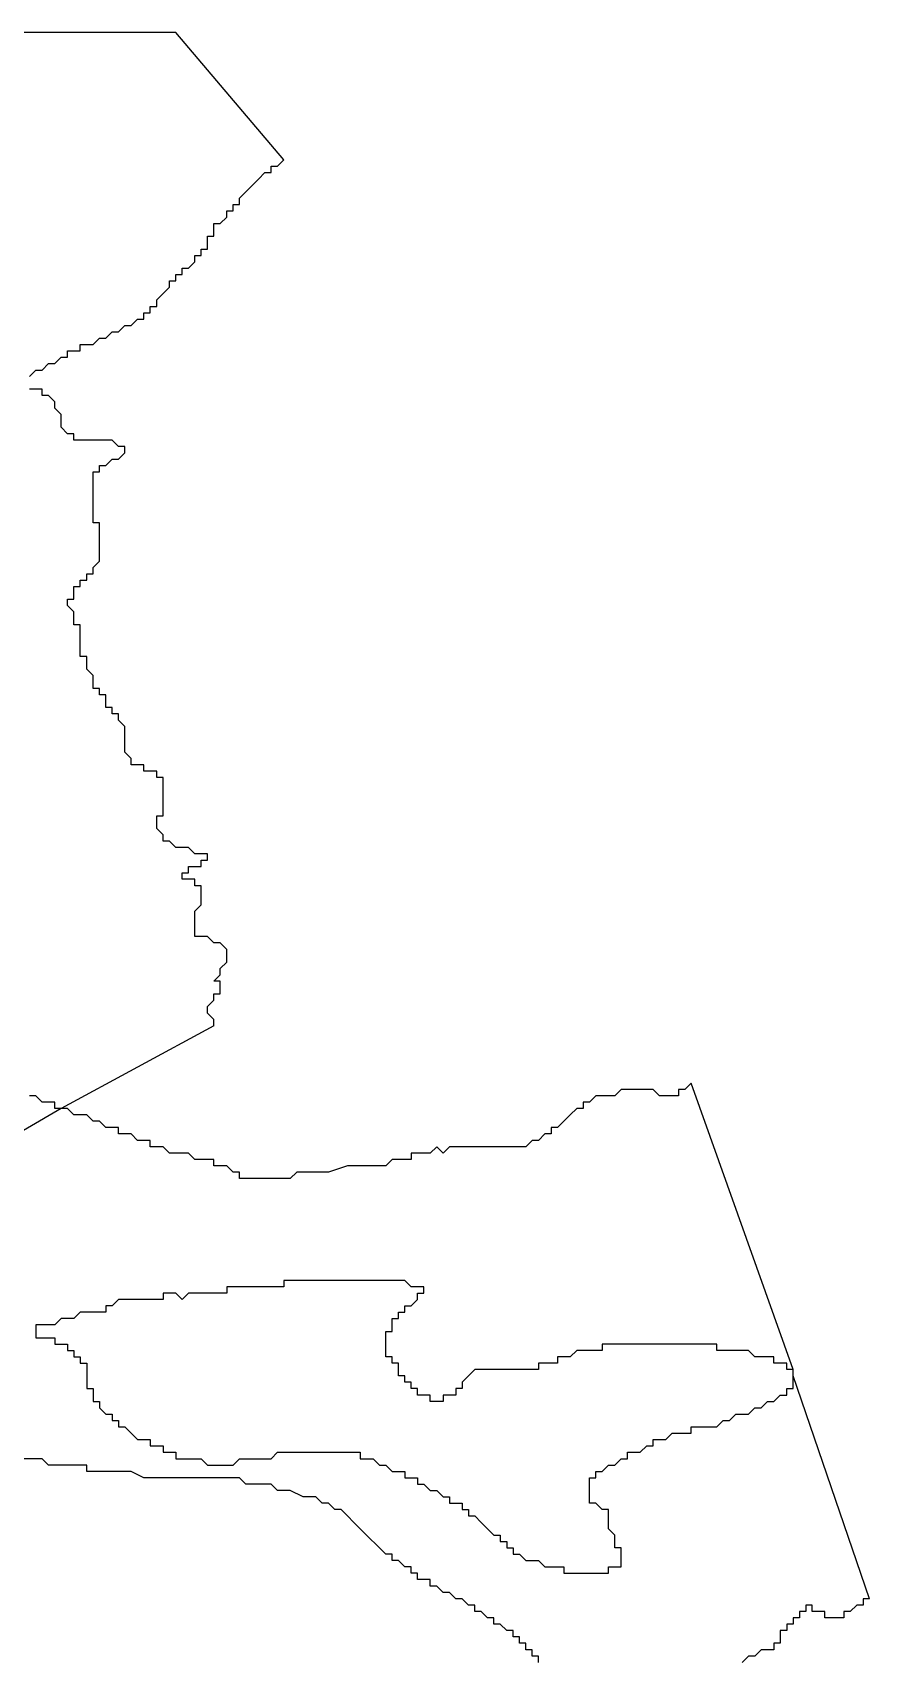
# Model space of a CAD drawing. Extents: x -79.2 to -65.2, y 32.5 to 44.8.
# Drawn here: x -66.485 to -65.17, y 42.26 to 44.82 of the extents above; entities that cross this region are included whole.
import ezdxf

# ---------------------------------------------------------------- set-up
doc = ezdxf.new("R2010")
doc.units = 0

msp = doc.modelspace()

# ---------------------------------------------------------------- linework, layer by layer
at = {"layer": '0FINSTR_G'}
for points in [[(-66.09, 44.62), (-66.26, 44.82), (-66.67, 44.82)], [(-66.17, 44.54), (-66.17, 44.55), (-66.16, 44.55), (-66.16, 44.55), (-66.16, 44.56), (-66.16, 44.56), (-66.16, 44.56), (-66.16, 44.56), (-66.15, 44.57), (-66.15, 44.57), (-66.15, 44.57), (-66.15, 44.57), (-66.14, 44.58), (-66.14, 44.58), (-66.14, 44.58), (-66.13, 44.59), (-66.13, 44.59), (-66.13, 44.59), (-66.12, 44.6), (-66.11, 44.6), (-66.11, 44.61), (-66.11, 44.61), (-66.1, 44.61), (-66.09, 44.62)], [(-66.49, 44.28), (-66.48, 44.29), (-66.48, 44.29), (-66.47, 44.29), (-66.47, 44.29), (-66.46, 44.3), (-66.45, 44.3), (-66.45, 44.3), (-66.44, 44.31), (-66.44, 44.31), (-66.43, 44.31), (-66.43, 44.32), (-66.42, 44.32), (-66.42, 44.32), (-66.41, 44.32), (-66.41, 44.32), (-66.41, 44.33), (-66.4, 44.33), (-66.4, 44.33), (-66.39, 44.33), (-66.39, 44.33), (-66.38, 44.34), (-66.37, 44.34), (-66.37, 44.34), (-66.37, 44.34), (-66.36, 44.35), (-66.36, 44.35), (-66.36, 44.35), (-66.35, 44.35), (-66.34, 44.36), (-66.33, 44.36), (-66.33, 44.36), (-66.32, 44.37), (-66.32, 44.37), (-66.31, 44.37), (-66.31, 44.37), (-66.31, 44.37), (-66.31, 44.38), (-66.3, 44.38), (-66.3, 44.38), (-66.3, 44.39), (-66.3, 44.39), (-66.29, 44.39), (-66.29, 44.4), (-66.29, 44.4), (-66.28, 44.41), (-66.28, 44.41), (-66.27, 44.42), (-66.27, 44.42), (-66.27, 44.43), (-66.26, 44.43), (-66.26, 44.43), (-66.26, 44.44), (-66.25, 44.44), (-66.25, 44.44), (-66.25, 44.45), (-66.24, 44.45), (-66.24, 44.45), (-66.23, 44.46), (-66.23, 44.46), (-66.23, 44.47), (-66.22, 44.47), (-66.22, 44.48), (-66.22, 44.48), (-66.21, 44.48), (-66.21, 44.49), (-66.21, 44.49), (-66.21, 44.5), (-66.2, 44.5), (-66.2, 44.51), (-66.2, 44.51), (-66.2, 44.51), (-66.2, 44.52), (-66.19, 44.52), (-66.19, 44.52), (-66.18, 44.53), (-66.18, 44.53), (-66.18, 44.54), (-66.17, 44.54), (-66.17, 44.54)], [(-66.2, 43.26), (-66.2, 43.27), (-66.21, 43.28), (-66.21, 43.28), (-66.21, 43.29), (-66.21, 43.29), (-66.21, 43.29), (-66.21, 43.29), (-66.2, 43.3), (-66.2, 43.3), (-66.2, 43.3), (-66.2, 43.31), (-66.2, 43.31), (-66.19, 43.31), (-66.19, 43.32), (-66.19, 43.32), (-66.19, 43.32), (-66.19, 43.33), (-66.2, 43.33), (-66.2, 43.33), (-66.19, 43.34), (-66.19, 43.34), (-66.19, 43.34), (-66.19, 43.35), (-66.19, 43.35), (-66.19, 43.35), (-66.18, 43.36), (-66.18, 43.36), (-66.18, 43.36), (-66.18, 43.37), (-66.18, 43.37), (-66.18, 43.37), (-66.18, 43.38), (-66.18, 43.38), (-66.18, 43.38), (-66.18, 43.38), (-66.18, 43.38), (-66.19, 43.39), (-66.19, 43.39), (-66.2, 43.39), (-66.2, 43.39), (-66.21, 43.4), (-66.21, 43.4), (-66.21, 43.4), (-66.22, 43.4), (-66.22, 43.4), (-66.22, 43.4), (-66.22, 43.4), (-66.23, 43.4), (-66.23, 43.41), (-66.23, 43.41), (-66.23, 43.41), (-66.23, 43.41), (-66.23, 43.41), (-66.23, 43.42), (-66.23, 43.42), (-66.23, 43.42), (-66.23, 43.42), (-66.23, 43.43), (-66.23, 43.43), (-66.23, 43.43), (-66.23, 43.44), (-66.23, 43.44), (-66.22, 43.45), (-66.22, 43.45), (-66.22, 43.45), (-66.22, 43.45), (-66.22, 43.46), (-66.22, 43.46), (-66.22, 43.46), (-66.22, 43.47), (-66.22, 43.47), (-66.22, 43.48), (-66.23, 43.48), (-66.23, 43.48), (-66.23, 43.48), (-66.23, 43.49), (-66.24, 43.49), (-66.24, 43.49), (-66.24, 43.49), (-66.25, 43.49), (-66.25, 43.5), (-66.25, 43.5), (-66.24, 43.5), (-66.24, 43.5), (-66.24, 43.5), (-66.24, 43.51), (-66.23, 43.51), (-66.23, 43.51), (-66.22, 43.51), (-66.22, 43.51), (-66.22, 43.52), (-66.22, 43.52), (-66.21, 43.52), (-66.21, 43.52), (-66.21, 43.52), (-66.21, 43.53), (-66.21, 43.53), (-66.22, 43.53), (-66.22, 43.53), (-66.23, 43.53), (-66.23, 43.53), (-66.24, 43.54), (-66.24, 43.54), (-66.24, 43.54), (-66.24, 43.54), (-66.25, 43.54), (-66.25, 43.54), (-66.25, 43.54), (-66.26, 43.54), (-66.27, 43.55), (-66.27, 43.55), (-66.27, 43.55), (-66.27, 43.55), (-66.28, 43.55), (-66.28, 43.56), (-66.28, 43.56), (-66.28, 43.56), (-66.28, 43.56), (-66.28, 43.56), (-66.29, 43.57), (-66.29, 43.57), (-66.29, 43.57), (-66.29, 43.58), (-66.29, 43.58), (-66.29, 43.59), (-66.28, 43.59), (-66.28, 43.59), (-66.28, 43.6), (-66.28, 43.6), (-66.28, 43.61), (-66.28, 43.61), (-66.28, 43.61), (-66.28, 43.62), (-66.28, 43.62), (-66.28, 43.62), (-66.28, 43.63), (-66.28, 43.63), (-66.28, 43.64), (-66.28, 43.64), (-66.28, 43.64), (-66.28, 43.65), (-66.28, 43.65), (-66.29, 43.65), (-66.29, 43.66), (-66.3, 43.66), (-66.3, 43.66), (-66.31, 43.66), (-66.31, 43.66), (-66.31, 43.66), (-66.31, 43.67), (-66.32, 43.67), (-66.32, 43.67), (-66.32, 43.67), (-66.33, 43.67), (-66.33, 43.68), (-66.33, 43.68), (-66.33, 43.68), (-66.33, 43.68), (-66.34, 43.69), (-66.34, 43.69), (-66.34, 43.69), (-66.34, 43.69), (-66.34, 43.7), (-66.34, 43.7), (-66.34, 43.7), (-66.34, 43.71), (-66.34, 43.71), (-66.34, 43.71), (-66.34, 43.72), (-66.34, 43.72), (-66.34, 43.73), (-66.34, 43.73), (-66.34, 43.73), (-66.35, 43.74), (-66.35, 43.74), (-66.35, 43.74), (-66.35, 43.74), (-66.35, 43.75), (-66.36, 43.75), (-66.36, 43.76), (-66.36, 43.76), (-66.37, 43.76), (-66.37, 43.76), (-66.37, 43.77), (-66.37, 43.77), (-66.37, 43.78), (-66.38, 43.78), (-66.38, 43.78), (-66.38, 43.79), (-66.38, 43.79), (-66.39, 43.79), (-66.39, 43.8), (-66.39, 43.8), (-66.39, 43.8), (-66.39, 43.81), (-66.39, 43.81), (-66.4, 43.82), (-66.4, 43.82), (-66.4, 43.82), (-66.4, 43.83), (-66.4, 43.83), (-66.4, 43.84), (-66.4, 43.84), (-66.41, 43.84), (-66.41, 43.85), (-66.41, 43.85), (-66.41, 43.86), (-66.41, 43.87), (-66.41, 43.87), (-66.41, 43.88), (-66.41, 43.88), (-66.41, 43.89), (-66.41, 43.89), (-66.42, 43.89), (-66.42, 43.9), (-66.42, 43.9), (-66.42, 43.9), (-66.42, 43.91), (-66.42, 43.91), (-66.42, 43.91), (-66.43, 43.92), (-66.43, 43.92), (-66.43, 43.93), (-66.42, 43.93), (-66.42, 43.94), (-66.42, 43.94), (-66.42, 43.95), (-66.42, 43.95), (-66.41, 43.95), (-66.41, 43.96), (-66.4, 43.96), (-66.4, 43.96), (-66.4, 43.97), (-66.39, 43.97), (-66.39, 43.97), (-66.39, 43.97), (-66.39, 43.98), (-66.39, 43.98), (-66.38, 43.99), (-66.38, 43.99), (-66.38, 44), (-66.38, 44), (-66.38, 44.01), (-66.38, 44.01), (-66.38, 44.02), (-66.38, 44.02), (-66.38, 44.03), (-66.38, 44.03), (-66.38, 44.04), (-66.38, 44.04), (-66.38, 44.05), (-66.38, 44.05), (-66.39, 44.05), (-66.39, 44.06), (-66.39, 44.06), (-66.39, 44.07), (-66.39, 44.07), (-66.39, 44.08), (-66.39, 44.08), (-66.39, 44.08), (-66.39, 44.09), (-66.39, 44.09), (-66.39, 44.09), (-66.39, 44.09), (-66.39, 44.1), (-66.39, 44.1), (-66.39, 44.1), (-66.39, 44.11), (-66.39, 44.11), (-66.39, 44.11), (-66.39, 44.11), (-66.39, 44.12), (-66.39, 44.12), (-66.39, 44.12), (-66.39, 44.13), (-66.39, 44.13), (-66.39, 44.13), (-66.38, 44.13), (-66.38, 44.14), (-66.38, 44.14), (-66.38, 44.14), (-66.37, 44.14), (-66.37, 44.14), (-66.36, 44.15), (-66.35, 44.15), (-66.35, 44.15), (-66.34, 44.16), (-66.34, 44.16), (-66.34, 44.16), (-66.34, 44.16), (-66.34, 44.16), (-66.34, 44.16), (-66.34, 44.17), (-66.34, 44.17), (-66.34, 44.17), (-66.35, 44.17), (-66.35, 44.17), (-66.36, 44.18), (-66.36, 44.18), (-66.37, 44.18), (-66.37, 44.18), (-66.38, 44.18), (-66.38, 44.18), (-66.39, 44.18), (-66.39, 44.18), (-66.4, 44.18), (-66.4, 44.18), (-66.41, 44.18), (-66.41, 44.18), (-66.42, 44.18), (-66.42, 44.19), (-66.42, 44.19), (-66.43, 44.19), (-66.43, 44.19), (-66.43, 44.19), (-66.43, 44.19), (-66.44, 44.2), (-66.44, 44.2), (-66.44, 44.2), (-66.44, 44.21), (-66.44, 44.21), (-66.44, 44.21), (-66.44, 44.22), (-66.44, 44.22), (-66.44, 44.22), (-66.45, 44.23), (-66.45, 44.23), (-66.45, 44.23), (-66.45, 44.23), (-66.45, 44.23), (-66.45, 44.24), (-66.45, 44.24), (-66.45, 44.24), (-66.45, 44.24), (-66.46, 44.25), (-66.46, 44.25), (-66.46, 44.25), (-66.47, 44.25), (-66.47, 44.25), (-66.47, 44.26), (-66.48, 44.26), (-66.48, 44.26), (-66.48, 44.26), (-66.49, 44.26)], [(-66.2, 43.26), (-66.44, 43.13)], [(-65.45, 43.17), (-65.45, 43.17), (-65.46, 43.16), (-65.46, 43.16), (-65.46, 43.16), (-65.47, 43.16), (-65.47, 43.15), (-65.47, 43.15), (-65.48, 43.15), (-65.48, 43.15), (-65.48, 43.15), (-65.49, 43.15), (-65.49, 43.15), (-65.5, 43.15), (-65.5, 43.15), (-65.51, 43.16), (-65.51, 43.16), (-65.52, 43.16), (-65.52, 43.16), (-65.53, 43.16), (-65.53, 43.16), (-65.54, 43.16), (-65.54, 43.16), (-65.55, 43.16), (-65.55, 43.16), (-65.56, 43.16), (-65.57, 43.15), (-65.57, 43.15), (-65.58, 43.15), (-65.59, 43.15), (-65.59, 43.15), (-65.59, 43.15), (-65.6, 43.15), (-65.61, 43.14), (-65.61, 43.14), (-65.61, 43.14), (-65.61, 43.14), (-65.62, 43.14), (-65.62, 43.13), (-65.63, 43.13), (-65.63, 43.13), (-65.64, 43.12), (-65.64, 43.12), (-65.65, 43.11), (-65.65, 43.11), (-65.65, 43.11), (-65.66, 43.1), (-65.67, 43.1), (-65.67, 43.09), (-65.67, 43.09), (-65.68, 43.09), (-65.68, 43.09), (-65.69, 43.08), (-65.69, 43.08), (-65.7, 43.08), (-65.7, 43.08), (-65.71, 43.07), (-65.72, 43.07), (-65.72, 43.07), (-65.73, 43.07), (-65.74, 43.07), (-65.74, 43.07), (-65.75, 43.07), (-65.75, 43.07), (-65.76, 43.07), (-65.76, 43.07), (-65.76, 43.07), (-65.77, 43.07), (-65.78, 43.07), (-65.78, 43.07), (-65.79, 43.07), (-65.8, 43.07), (-65.81, 43.07), (-65.82, 43.07), (-65.82, 43.07), (-65.83, 43.07), (-65.84, 43.06), (-65.85, 43.07), (-65.85, 43.07), (-65.85, 43.07), (-65.86, 43.06), (-65.86, 43.06), (-65.87, 43.06), (-65.87, 43.06), (-65.88, 43.06), (-65.88, 43.06), (-65.89, 43.06), (-65.89, 43.05), (-65.91, 43.05), (-65.92, 43.05), (-65.93, 43.04), (-65.94, 43.04), (-65.95, 43.04), (-65.96, 43.04), (-65.96, 43.04), (-65.96, 43.04), (-65.99, 43.04), (-66.02, 43.03)], [(-65.29, 42.72), (-65.45, 43.17)], [(-66.44, 43.13), (-66.44, 43.13), (-66.45, 43.13), (-66.45, 43.13), (-66.45, 43.14), (-66.46, 43.14), (-66.46, 43.14), (-66.46, 43.14), (-66.47, 43.14), (-66.48, 43.15), (-66.48, 43.15), (-66.49, 43.15)], [(-66.44, 43.13), (-66.68, 42.99)], [(-66.02, 43.03), (-66.03, 43.03), (-66.05, 43.03), (-66.06, 43.03), (-66.06, 43.03), (-66.06, 43.03), (-66.06, 43.03), (-66.07, 43.03), (-66.08, 43.02), (-66.08, 43.02), (-66.08, 43.02), (-66.09, 43.02), (-66.09, 43.02), (-66.09, 43.02), (-66.09, 43.02), (-66.1, 43.02), (-66.11, 43.02), (-66.12, 43.02), (-66.12, 43.02), (-66.13, 43.02), (-66.13, 43.02), (-66.14, 43.02), (-66.15, 43.02), (-66.15, 43.02), (-66.15, 43.02), (-66.16, 43.02), (-66.16, 43.03), (-66.16, 43.03), (-66.17, 43.03), (-66.18, 43.04), (-66.18, 43.04), (-66.18, 43.04), (-66.19, 43.04), (-66.19, 43.04), (-66.2, 43.04), (-66.2, 43.05), (-66.21, 43.05), (-66.21, 43.05), (-66.21, 43.05), (-66.22, 43.05), (-66.22, 43.05), (-66.23, 43.05), (-66.23, 43.05), (-66.23, 43.05), (-66.24, 43.06), (-66.25, 43.06), (-66.25, 43.06), (-66.25, 43.06), (-66.26, 43.06), (-66.26, 43.06), (-66.26, 43.06), (-66.27, 43.06), (-66.28, 43.07), (-66.28, 43.07), (-66.29, 43.07), (-66.29, 43.07), (-66.3, 43.07), (-66.3, 43.08), (-66.31, 43.08), (-66.31, 43.08), (-66.31, 43.08), (-66.31, 43.08), (-66.31, 43.08), (-66.32, 43.08), (-66.32, 43.08), (-66.33, 43.09), (-66.33, 43.09), (-66.34, 43.09), (-66.34, 43.09), (-66.35, 43.09), (-66.35, 43.1), (-66.36, 43.1), (-66.36, 43.1), (-66.37, 43.1), (-66.37, 43.1), (-66.38, 43.11), (-66.38, 43.11), (-66.39, 43.11), (-66.39, 43.11), (-66.4, 43.12), (-66.4, 43.12), (-66.41, 43.12), (-66.41, 43.12), (-66.41, 43.12), (-66.42, 43.12), (-66.43, 43.13), (-66.43, 43.13), (-66.43, 43.13), (-66.44, 43.13)], [(-65.84, 42.68), (-65.84, 42.67), (-65.84, 42.67), (-65.84, 42.67), (-65.85, 42.67), (-65.85, 42.67), (-65.85, 42.67), (-65.85, 42.67), (-65.86, 42.67), (-65.86, 42.67), (-65.86, 42.67), (-65.86, 42.67), (-65.86, 42.68), (-65.87, 42.68), (-65.87, 42.68), (-65.87, 42.68), (-65.87, 42.68), (-65.87, 42.68), (-65.88, 42.68), (-65.88, 42.68), (-65.88, 42.69), (-65.89, 42.69), (-65.89, 42.69), (-65.89, 42.7), (-65.89, 42.7), (-65.9, 42.7), (-65.9, 42.7), (-65.9, 42.71), (-65.9, 42.71), (-65.9, 42.71), (-65.91, 42.71), (-65.91, 42.71), (-65.91, 42.72), (-65.91, 42.72), (-65.91, 42.72), (-65.91, 42.73), (-65.91, 42.73), (-65.92, 42.73), (-65.92, 42.73), (-65.92, 42.73), (-65.92, 42.73), (-65.92, 42.73), (-65.92, 42.74), (-65.92, 42.74), (-65.92, 42.74), (-65.92, 42.74), (-65.93, 42.74), (-65.93, 42.75), (-65.93, 42.75), (-65.93, 42.75), (-65.93, 42.75), (-65.93, 42.75), (-65.93, 42.76), (-65.93, 42.76), (-65.93, 42.76), (-65.93, 42.77), (-65.93, 42.77), (-65.93, 42.77), (-65.93, 42.77), (-65.93, 42.77), (-65.93, 42.77), (-65.93, 42.78), (-65.93, 42.78), (-65.93, 42.78), (-65.93, 42.78), (-65.92, 42.78), (-65.92, 42.79), (-65.92, 42.79), (-65.92, 42.79), (-65.92, 42.8), (-65.91, 42.8), (-65.91, 42.8), (-65.91, 42.8), (-65.91, 42.8), (-65.91, 42.8), (-65.91, 42.81), (-65.9, 42.81), (-65.9, 42.81), (-65.9, 42.82), (-65.89, 42.82), (-65.89, 42.82), (-65.88, 42.83), (-65.88, 42.83), (-65.88, 42.83), (-65.88, 42.83), (-65.88, 42.84), (-65.88, 42.84), (-65.87, 42.84), (-65.87, 42.84), (-65.87, 42.84), (-65.87, 42.85), (-65.87, 42.85), (-65.87, 42.85), (-65.88, 42.85), (-65.88, 42.85), (-65.88, 42.85), (-65.88, 42.85), (-65.88, 42.85), (-65.89, 42.85), (-65.89, 42.85), (-65.9, 42.86), (-65.91, 42.86), (-65.91, 42.86), (-65.92, 42.86), (-65.92, 42.86), (-65.93, 42.86), (-65.93, 42.86), (-65.94, 42.86), (-65.94, 42.86), (-65.95, 42.86), (-65.96, 42.86), (-65.96, 42.86), (-65.96, 42.86), (-65.97, 42.86), (-65.97, 42.86), (-65.98, 42.86), (-65.99, 42.86), (-65.99, 42.86), (-66, 42.86), (-66.01, 42.86), (-66.01, 42.86), (-66.01, 42.86), (-66.02, 42.86), (-66.03, 42.86), (-66.03, 42.86), (-66.04, 42.86), (-66.05, 42.86), (-66.06, 42.86), (-66.07, 42.86), (-66.07, 42.86), (-66.08, 42.86), (-66.09, 42.86), (-66.09, 42.85), (-66.1, 42.85), (-66.12, 42.85), (-66.12, 42.85), (-66.13, 42.85), (-66.14, 42.85), (-66.15, 42.85), (-66.15, 42.85), (-66.15, 42.85), (-66.16, 42.85), (-66.16, 42.85), (-66.17, 42.85), (-66.18, 42.85), (-66.18, 42.84), (-66.19, 42.84), (-66.19, 42.84), (-66.2, 42.84), (-66.2, 42.84), (-66.2, 42.84), (-66.21, 42.84), (-66.22, 42.84), (-66.22, 42.84), (-66.23, 42.84), (-66.23, 42.84), (-66.23, 42.84), (-66.24, 42.84), (-66.24, 42.84), (-66.24, 42.84), (-66.25, 42.83), (-66.25, 42.83), (-66.26, 42.84), (-66.27, 42.84), (-66.27, 42.84), (-66.28, 42.84), (-66.28, 42.83), (-66.28, 42.83), (-66.29, 42.83), (-66.3, 42.83), (-66.34, 42.83), (-66.34, 42.83), (-66.35, 42.83), (-66.35, 42.83), (-66.36, 42.82), (-66.36, 42.82), (-66.36, 42.82), (-66.37, 42.82), (-66.37, 42.82), (-66.37, 42.81), (-66.38, 42.81), (-66.38, 42.81), (-66.39, 42.81), (-66.39, 42.81), (-66.39, 42.81), (-66.4, 42.81), (-66.4, 42.81), (-66.41, 42.81), (-66.41, 42.81), (-66.42, 42.8), (-66.42, 42.8), (-66.43, 42.8), (-66.43, 42.8), (-66.43, 42.8), (-66.44, 42.8), (-66.45, 42.79), (-66.45, 42.79), (-66.46, 42.79), (-66.46, 42.79), (-66.47, 42.79), (-66.47, 42.79), (-66.47, 42.79), (-66.47, 42.79), (-66.48, 42.79), (-66.48, 42.79), (-66.48, 42.79)], [(-66.48, 42.79), (-66.48, 42.78), (-66.48, 42.78), (-66.48, 42.78), (-66.48, 42.78), (-66.48, 42.78), (-66.48, 42.78), (-66.48, 42.77), (-66.47, 42.77), (-66.47, 42.77), (-66.47, 42.77), (-66.46, 42.77), (-66.46, 42.77), (-66.46, 42.77), (-66.45, 42.77), (-66.45, 42.77), (-66.45, 42.76), (-66.44, 42.76), (-66.44, 42.76), (-66.44, 42.76), (-66.43, 42.76), (-66.43, 42.75), (-66.43, 42.75), (-66.42, 42.75), (-66.42, 42.74), (-66.41, 42.74), (-66.41, 42.74), (-66.41, 42.73), (-66.4, 42.73), (-66.4, 42.72), (-66.4, 42.72), (-66.4, 42.72), (-66.4, 42.71), (-66.4, 42.71), (-66.4, 42.7), (-66.4, 42.7), (-66.4, 42.69), (-66.39, 42.69), (-66.39, 42.68), (-66.39, 42.68), (-66.39, 42.67), (-66.38, 42.67), (-66.38, 42.66), (-66.38, 42.66), (-66.37, 42.65), (-66.36, 42.65), (-66.36, 42.64), (-66.35, 42.64), (-66.35, 42.64), (-66.35, 42.63), (-66.34, 42.63), (-66.34, 42.63), (-66.33, 42.62), (-66.33, 42.62), (-66.32, 42.61), (-66.31, 42.61), (-66.31, 42.61), (-66.3, 42.61), (-66.3, 42.6), (-66.3, 42.6), (-66.29, 42.6), (-66.29, 42.6), (-66.28, 42.6), (-66.28, 42.59), (-66.27, 42.59), (-66.27, 42.59), (-66.26, 42.59), (-66.26, 42.58), (-66.25, 42.58), (-66.25, 42.58), (-66.24, 42.58), (-66.23, 42.58), (-66.23, 42.58), (-66.22, 42.58), (-66.22, 42.58), (-66.21, 42.57), (-66.2, 42.57), (-66.2, 42.57), (-66.19, 42.57), (-66.18, 42.57), (-66.18, 42.57), (-66.17, 42.57), (-66.16, 42.58), (-66.15, 42.58), (-66.14, 42.58), (-66.14, 42.58), (-66.13, 42.58), (-66.13, 42.58), (-66.12, 42.58), (-66.11, 42.58), (-66.11, 42.58), (-66.1, 42.59), (-66.09, 42.59), (-66.09, 42.59), (-66.08, 42.59), (-66.07, 42.59), (-66.06, 42.59), (-66.06, 42.59), (-66.05, 42.59), (-66.05, 42.59), (-66.04, 42.59), (-66.03, 42.59), (-66.03, 42.59), (-66.02, 42.59), (-66.02, 42.59), (-66.02, 42.59), (-66.01, 42.59), (-66.01, 42.59), (-66, 42.59), (-65.99, 42.59), (-65.99, 42.59), (-65.98, 42.59), (-65.98, 42.59), (-65.98, 42.59), (-65.97, 42.59), (-65.97, 42.58), (-65.96, 42.58), (-65.96, 42.58), (-65.96, 42.58), (-65.96, 42.58), (-65.95, 42.58), (-65.95, 42.58), (-65.95, 42.58), (-65.95, 42.58), (-65.94, 42.57), (-65.94, 42.57), (-65.94, 42.57), (-65.93, 42.57), (-65.93, 42.57), (-65.92, 42.56), (-65.92, 42.56), (-65.91, 42.56), (-65.9, 42.56), (-65.9, 42.55), (-65.9, 42.55), (-65.89, 42.55), (-65.89, 42.55), (-65.88, 42.55), (-65.88, 42.54), (-65.87, 42.54), (-65.87, 42.54), (-65.86, 42.53), (-65.86, 42.53), (-65.85, 42.53), (-65.85, 42.53), (-65.84, 42.52), (-65.84, 42.52), (-65.84, 42.52), (-65.83, 42.52), (-65.83, 42.52), (-65.83, 42.51), (-65.82, 42.51), (-65.82, 42.51), (-65.81, 42.51), (-65.81, 42.51), (-65.81, 42.5), (-65.8, 42.5), (-65.8, 42.5), (-65.8, 42.5), (-65.8, 42.49), (-65.79, 42.49), (-65.79, 42.49), (-65.78, 42.48), (-65.78, 42.48), (-65.77, 42.47), (-65.77, 42.47), (-65.77, 42.47), (-65.76, 42.46), (-65.76, 42.46), (-65.76, 42.46), (-65.75, 42.46), (-65.75, 42.45), (-65.75, 42.45), (-65.75, 42.45), (-65.75, 42.45), (-65.74, 42.45), (-65.74, 42.45), (-65.74, 42.44), (-65.74, 42.44), (-65.73, 42.44), (-65.73, 42.44), (-65.73, 42.44), (-65.73, 42.43), (-65.72, 42.43), (-65.72, 42.43), (-65.72, 42.43), (-65.72, 42.43), (-65.71, 42.42), (-65.71, 42.42), (-65.71, 42.42), (-65.7, 42.42), (-65.7, 42.42), (-65.7, 42.42), (-65.7, 42.42), (-65.69, 42.42), (-65.69, 42.42), (-65.69, 42.42), (-65.68, 42.41), (-65.68, 42.41), (-65.68, 42.41), (-65.67, 42.41), (-65.67, 42.41), (-65.67, 42.41), (-65.67, 42.41), (-65.67, 42.41), (-65.66, 42.41), (-65.65, 42.41), (-65.65, 42.4), (-65.65, 42.4), (-65.64, 42.4), (-65.64, 42.4), (-65.63, 42.4), (-65.62, 42.4), (-65.62, 42.4), (-65.61, 42.4), (-65.61, 42.4), (-65.61, 42.4), (-65.6, 42.4), (-65.6, 42.4), (-65.59, 42.4), (-65.59, 42.4), (-65.59, 42.4), (-65.59, 42.4), (-65.58, 42.4), (-65.58, 42.4), (-65.58, 42.41), (-65.57, 42.41), (-65.57, 42.41), (-65.57, 42.41), (-65.57, 42.41), (-65.57, 42.41), (-65.56, 42.41), (-65.56, 42.42), (-65.56, 42.42), (-65.56, 42.42), (-65.56, 42.42), (-65.56, 42.42), (-65.56, 42.43), (-65.56, 42.43), (-65.56, 42.43), (-65.56, 42.43), (-65.56, 42.44), (-65.56, 42.44), (-65.57, 42.44), (-65.57, 42.44), (-65.57, 42.44), (-65.57, 42.45), (-65.57, 42.45), (-65.57, 42.45), (-65.57, 42.45), (-65.57, 42.45), (-65.57, 42.46), (-65.57, 42.46), (-65.57, 42.46), (-65.57, 42.46), (-65.57, 42.46), (-65.58, 42.47), (-65.58, 42.47), (-65.58, 42.47), (-65.58, 42.47), (-65.58, 42.47), (-65.58, 42.48), (-65.58, 42.48), (-65.58, 42.49), (-65.58, 42.49), (-65.58, 42.49), (-65.58, 42.49), (-65.58, 42.49), (-65.58, 42.49), (-65.58, 42.49), (-65.58, 42.5), (-65.59, 42.5), (-65.59, 42.5), (-65.59, 42.5), (-65.59, 42.5), (-65.59, 42.5), (-65.6, 42.51), (-65.6, 42.51), (-65.6, 42.51), (-65.61, 42.51), (-65.61, 42.51), (-65.61, 42.51), (-65.61, 42.52), (-65.61, 42.52), (-65.61, 42.52), (-65.61, 42.52), (-65.61, 42.52), (-65.61, 42.53), (-65.61, 42.53), (-65.61, 42.53), (-65.61, 42.53), (-65.61, 42.53), (-65.61, 42.53), (-65.61, 42.54), (-65.61, 42.54), (-65.61, 42.54), (-65.61, 42.54), (-65.61, 42.54), (-65.61, 42.54), (-65.61, 42.55), (-65.61, 42.55), (-65.6, 42.55), (-65.6, 42.55), (-65.6, 42.55), (-65.6, 42.56), (-65.59, 42.56), (-65.59, 42.56), (-65.59, 42.56), (-65.59, 42.56), (-65.58, 42.57), (-65.58, 42.57), (-65.57, 42.57), (-65.57, 42.57), (-65.56, 42.58), (-65.56, 42.58), (-65.55, 42.58), (-65.55, 42.58), (-65.55, 42.59), (-65.54, 42.59), (-65.53, 42.59), (-65.53, 42.59), (-65.52, 42.6), (-65.52, 42.6), (-65.52, 42.6), (-65.51, 42.6), (-65.51, 42.61), (-65.5, 42.61), (-65.49, 42.61), (-65.48, 42.62), (-65.48, 42.62), (-65.47, 42.62), (-65.47, 42.62), (-65.46, 42.62), (-65.46, 42.62), (-65.46, 42.62), (-65.45, 42.62), (-65.45, 42.63), (-65.44, 42.63), (-65.43, 42.63), (-65.42, 42.63), (-65.42, 42.63), (-65.41, 42.63), (-65.41, 42.63), (-65.4, 42.64), (-65.4, 42.64), (-65.39, 42.64), (-65.39, 42.64), (-65.39, 42.64), (-65.38, 42.65), (-65.38, 42.65), (-65.37, 42.65), (-65.37, 42.65), (-65.36, 42.65), (-65.35, 42.66), (-65.35, 42.66), (-65.34, 42.66), (-65.34, 42.66), (-65.34, 42.66), (-65.33, 42.67), (-65.33, 42.67), (-65.33, 42.67), (-65.32, 42.67), (-65.32, 42.67), (-65.32, 42.67), (-65.31, 42.68), (-65.31, 42.68), (-65.31, 42.68), (-65.3, 42.68), (-65.3, 42.68), (-65.3, 42.68), (-65.3, 42.69), (-65.3, 42.69), (-65.3, 42.69), (-65.3, 42.69), (-65.29, 42.69), (-65.29, 42.7), (-65.29, 42.7), (-65.29, 42.7), (-65.29, 42.7), (-65.29, 42.7), (-65.29, 42.71), (-65.29, 42.71)], [(-65.29, 42.72), (-65.29, 42.72), (-65.29, 42.72), (-65.3, 42.72), (-65.3, 42.72), (-65.3, 42.72), (-65.3, 42.72), (-65.3, 42.72), (-65.3, 42.73), (-65.31, 42.73), (-65.31, 42.73), (-65.31, 42.73), (-65.32, 42.73), (-65.32, 42.73), (-65.32, 42.74), (-65.33, 42.74), (-65.34, 42.74), (-65.34, 42.74), (-65.34, 42.74), (-65.35, 42.74), (-65.35, 42.74), (-65.36, 42.75), (-65.36, 42.75), (-65.37, 42.75), (-65.38, 42.75), (-65.39, 42.75), (-65.39, 42.75), (-65.4, 42.75), (-65.41, 42.75), (-65.41, 42.76), (-65.42, 42.76), (-65.43, 42.76), (-65.44, 42.76), (-65.44, 42.76), (-65.45, 42.76), (-65.46, 42.76), (-65.46, 42.76), (-65.47, 42.76), (-65.48, 42.76), (-65.48, 42.76), (-65.49, 42.76), (-65.5, 42.76), (-65.51, 42.76), (-65.53, 42.76), (-65.53, 42.76), (-65.54, 42.76), (-65.54, 42.76), (-65.55, 42.76), (-65.56, 42.76), (-65.56, 42.76), (-65.57, 42.76), (-65.58, 42.76), (-65.59, 42.76), (-65.59, 42.75), (-65.6, 42.75), (-65.61, 42.75), (-65.61, 42.75), (-65.62, 42.75), (-65.63, 42.75), (-65.64, 42.74), (-65.64, 42.74), (-65.64, 42.74), (-65.65, 42.74), (-65.66, 42.74), (-65.66, 42.73), (-65.67, 42.73), (-65.67, 42.73), (-65.68, 42.73), (-65.68, 42.73), (-65.69, 42.73), (-65.69, 42.72), (-65.7, 42.72), (-65.7, 42.72), (-65.71, 42.72), (-65.71, 42.72), (-65.72, 42.72), (-65.72, 42.72), (-65.73, 42.72), (-65.73, 42.72), (-65.74, 42.72), (-65.74, 42.72), (-65.74, 42.72), (-65.75, 42.72), (-65.75, 42.72), (-65.76, 42.72), (-65.76, 42.72), (-65.77, 42.72), (-65.77, 42.72), (-65.77, 42.72), (-65.77, 42.72), (-65.78, 42.72), (-65.78, 42.72), (-65.79, 42.72), (-65.79, 42.72), (-65.79, 42.72), (-65.8, 42.71), (-65.8, 42.71), (-65.8, 42.71), (-65.81, 42.7), (-65.81, 42.7), (-65.81, 42.7), (-65.81, 42.7), (-65.81, 42.69), (-65.82, 42.69), (-65.82, 42.69), (-65.82, 42.68), (-65.82, 42.68), (-65.83, 42.68), (-65.83, 42.68), (-65.83, 42.68), (-65.83, 42.68), (-65.84, 42.68)], [(-65.29, 42.71), (-65.29, 42.71), (-65.29, 42.71), (-65.29, 42.71), (-65.29, 42.72)], [(-65.17, 42.36), (-65.29, 42.71)], [(-66, 42.5), (-66, 42.5), (-66, 42.5), (-66, 42.5), (-66, 42.5), (-66, 42.5), (-66.01, 42.5), (-66.01, 42.5), (-66.02, 42.51), (-66.03, 42.51), (-66.03, 42.51), (-66.04, 42.52), (-66.05, 42.52), (-66.05, 42.52), (-66.06, 42.52), (-66.06, 42.52), (-66.08, 42.53), (-66.09, 42.53), (-66.1, 42.53), (-66.1, 42.53), (-66.11, 42.54), (-66.12, 42.54), (-66.13, 42.54), (-66.14, 42.54), (-66.14, 42.54), (-66.14, 42.54), (-66.15, 42.54), (-66.16, 42.55), (-66.16, 42.55), (-66.17, 42.55), (-66.18, 42.55), (-66.2, 42.55), (-66.2, 42.55), (-66.21, 42.55), (-66.22, 42.55), (-66.23, 42.55), (-66.24, 42.55), (-66.25, 42.55), (-66.26, 42.55), (-66.27, 42.55), (-66.29, 42.55), (-66.3, 42.55), (-66.31, 42.55), (-66.33, 42.56), (-66.33, 42.56), (-66.33, 42.56), (-66.34, 42.56), (-66.34, 42.56), (-66.35, 42.56), (-66.36, 42.56), (-66.37, 42.56), (-66.38, 42.56), (-66.38, 42.56), (-66.39, 42.56), (-66.4, 42.56), (-66.4, 42.57), (-66.41, 42.57), (-66.41, 42.57), (-66.42, 42.57), (-66.43, 42.57), (-66.44, 42.57), (-66.45, 42.57), (-66.46, 42.57), (-66.47, 42.58), (-66.48, 42.58), (-66.48, 42.58), (-66.5, 42.58)], [(-65.69, 42.26), (-65.69, 42.27), (-65.7, 42.27), (-65.7, 42.28), (-65.7, 42.28), (-65.71, 42.28), (-65.71, 42.29), (-65.71, 42.29), (-65.72, 42.29), (-65.72, 42.29), (-65.72, 42.29), (-65.72, 42.3), (-65.73, 42.3), (-65.73, 42.3), (-65.73, 42.31), (-65.74, 42.31), (-65.74, 42.31), (-65.74, 42.31), (-65.75, 42.32), (-65.75, 42.32), (-65.75, 42.32), (-65.76, 42.32), (-65.76, 42.33), (-65.76, 42.33), (-65.77, 42.33), (-65.77, 42.33), (-65.78, 42.34), (-65.78, 42.34), (-65.78, 42.34), (-65.79, 42.34), (-65.79, 42.35), (-65.8, 42.35), (-65.8, 42.35), (-65.8, 42.35), (-65.81, 42.36), (-65.81, 42.36), (-65.81, 42.36), (-65.82, 42.36), (-65.82, 42.36), (-65.83, 42.37), (-65.83, 42.37), (-65.83, 42.37), (-65.84, 42.37), (-65.84, 42.37), (-65.85, 42.38), (-65.85, 42.38), (-65.85, 42.38), (-65.86, 42.38), (-65.86, 42.38), (-65.86, 42.39), (-65.87, 42.39), (-65.87, 42.39), (-65.87, 42.39), (-65.88, 42.39), (-65.88, 42.4), (-65.88, 42.4), (-65.88, 42.4), (-65.89, 42.4), (-65.89, 42.4), (-65.89, 42.4), (-65.89, 42.41), (-65.89, 42.41), (-65.9, 42.41), (-65.9, 42.41), (-65.9, 42.41), (-65.91, 42.42), (-65.91, 42.42), (-65.91, 42.42), (-65.92, 42.42), (-65.92, 42.43), (-65.93, 42.43), (-65.93, 42.43), (-65.93, 42.43), (-65.97, 42.47), (-66, 42.5)], [(-65.17, 42.36), (-65.17, 42.36), (-65.17, 42.36), (-65.17, 42.36), (-65.18, 42.36), (-65.18, 42.36), (-65.18, 42.35), (-65.19, 42.35), (-65.19, 42.35), (-65.19, 42.35), (-65.2, 42.34), (-65.2, 42.34), (-65.2, 42.34), (-65.2, 42.34), (-65.21, 42.34), (-65.21, 42.33), (-65.22, 42.33), (-65.22, 42.33), (-65.22, 42.33), (-65.23, 42.33), (-65.23, 42.33), (-65.23, 42.33), (-65.23, 42.33), (-65.24, 42.33), (-65.24, 42.33), (-65.24, 42.34), (-65.25, 42.34), (-65.25, 42.34), (-65.25, 42.34), (-65.25, 42.34), (-65.25, 42.34), (-65.25, 42.34), (-65.26, 42.34), (-65.26, 42.35), (-65.26, 42.35), (-65.26, 42.35), (-65.26, 42.35), (-65.26, 42.35), (-65.26, 42.35), (-65.27, 42.35), (-65.27, 42.34), (-65.27, 42.34), (-65.27, 42.34), (-65.28, 42.34), (-65.28, 42.34), (-65.28, 42.33), (-65.28, 42.33), (-65.29, 42.33), (-65.29, 42.33), (-65.29, 42.32), (-65.29, 42.32), (-65.3, 42.32), (-65.3, 42.31), (-65.3, 42.31), (-65.31, 42.31), (-65.31, 42.3), (-65.31, 42.3), (-65.31, 42.3), (-65.31, 42.3), (-65.31, 42.29), (-65.32, 42.29), (-65.32, 42.28), (-65.33, 42.28), (-65.33, 42.28), (-65.34, 42.28), (-65.34, 42.28), (-65.35, 42.27), (-65.35, 42.27), (-65.36, 42.27), (-65.36, 42.27), (-65.37, 42.26)]]:
    msp.add_lwpolyline(points, dxfattribs=at)

doc.saveas('drawing.dxf')
